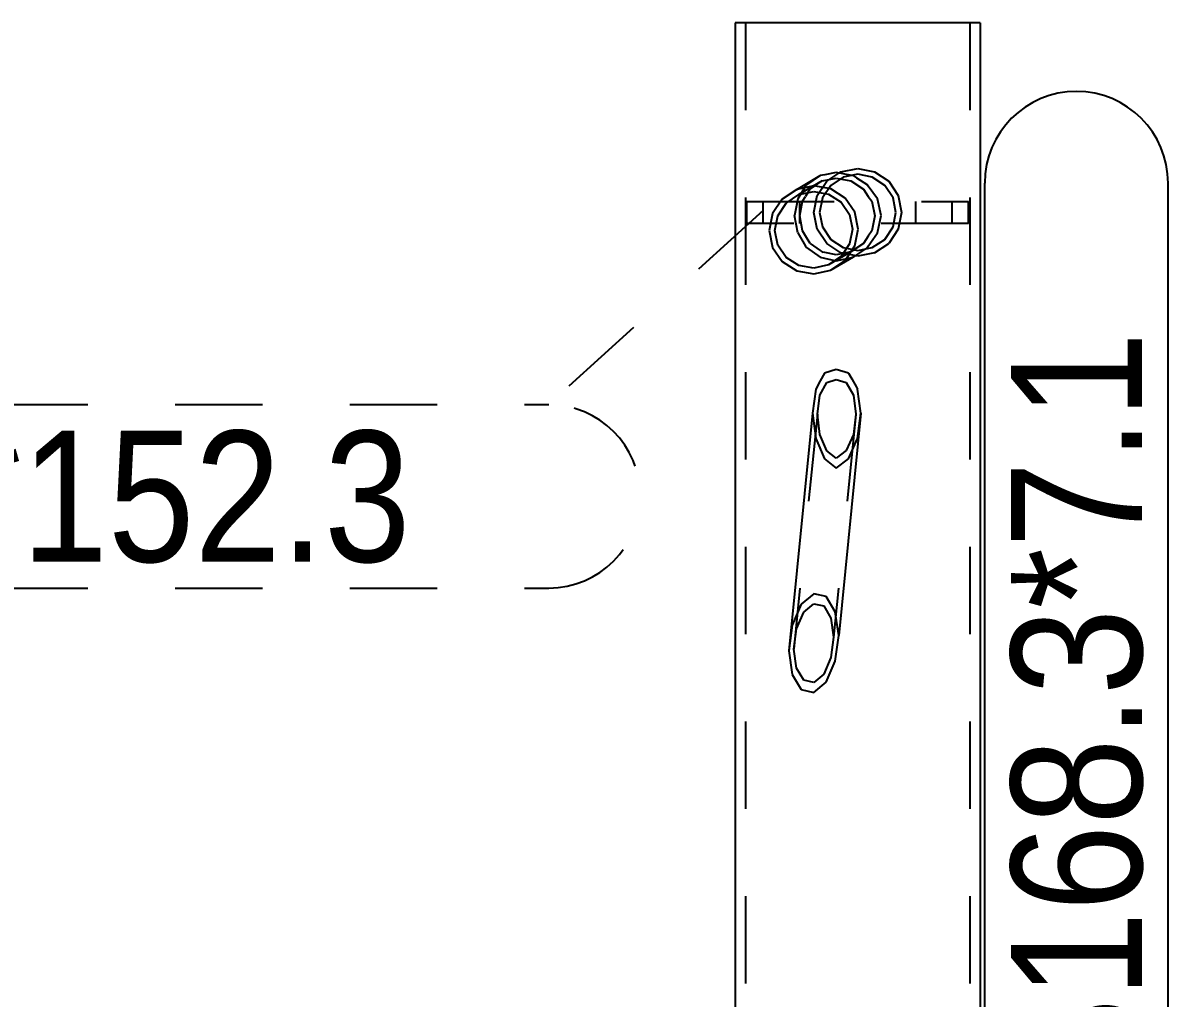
# Model space of a CAD drawing. Header units: millimetres. Extents: x 150000 to 150841, y 150000 to 150594.
# Drawn here: x 150222.44 to 150248.67, y 150480.4 to 150502.73 of the extents above; entities that cross this region are included whole.
import ezdxf

# ---------------------------------------------------------------- set-up
doc = ezdxf.new("R2010")
doc.units = ezdxf.units.MM
doc.linetypes.add('XKITLINE00', pattern=[0])
doc.linetypes.add('XKITLINE02', pattern=[4, 2, -2])
doc.styles.add('ARIAL', font='arial.ttf')

msp = doc.modelspace()

# ---------------------------------------------------------------- linework, layer by layer
at = {"color": 2, "linetype": 'XKITLINE00'}
for p, q in [((150238.758, 150502.728), (150238.758, 150464.534)), ((150244.366, 150502.728), (150238.758, 150502.728)), ((150244.366, 150502.728), (150244.366, 150464.58)), ((150240.165, 150498.916), (150240.7, 150499.231)), ((150240.7, 150499.231), (150240.705, 150499.232)), ((150241.07, 150499.303), (150240.809, 150499.252)), ((150241.424, 150499.237), (150241.07, 150499.303)), ((150241.533, 150499.182), (150241.786, 150499.016)), ((150240.165, 150498.916), (150239.833, 150498.692)), ((150239.927, 150498.601), (150240.215, 150498.796)), ((150240.555, 150499), (150240.165, 150498.916)), ((150240.215, 150498.796), (150240.555, 150498.869)), ((150240.422, 150498.841), (150240.367, 150498.755)), ((150240.946, 150498.93), (150240.555, 150499)), ((150240.555, 150498.869), (150240.895, 150498.808)), ((150240.895, 150498.808), (150241.183, 150498.623)), ((150241.277, 150498.717), (150240.946, 150498.93)), ((150241.805, 150498.988), (150241.786, 150499.016)), ((150242.015, 150498.697), (150241.805, 150498.988)), ((150239.833, 150498.692), (150239.612, 150498.36)), ((150239.734, 150498.312), (150239.927, 150498.601)), ((150240.236, 150498.308), (150240.297, 150498.642)), ((150240.297, 150498.642), (150240.367, 150498.755)), ((150241.183, 150498.623), (150241.376, 150498.341)), ((150241.498, 150498.394), (150241.277, 150498.717)), ((150242.096, 150498.314), (150242.015, 150498.697)), ((150239.612, 150498.36), (150239.534, 150497.972)), ((150239.667, 150497.974), (150239.734, 150498.312)), ((150240.297, 150497.969), (150240.236, 150498.308)), ((150241.376, 150498.341), (150241.443, 150498.006)), ((150241.576, 150498.008), (150241.498, 150498.394)), ((150242.015, 150497.924), (150242.096, 150498.314)), ((150241.443, 150498.006), (150241.376, 150497.668)), ((150241.498, 150497.62), (150241.576, 150498.008)), ((150239.534, 150497.972), (150239.612, 150497.587)), ((150239.734, 150497.639), (150239.667, 150497.974)), ((150240.367, 150497.849), (150240.297, 150497.969)), ((150240.475, 150497.679), (150240.367, 150497.849)), ((150241.805, 150497.617), (150242.015, 150497.924)), ((150239.612, 150497.587), (150239.833, 150497.263)), ((150239.927, 150497.357), (150239.734, 150497.639)), ((150240.475, 150497.679), (150240.705, 150497.515)), ((150241.376, 150497.668), (150241.183, 150497.38)), ((150241.277, 150497.289), (150241.498, 150497.62)), ((150241.786, 150497.588), (150241.533, 150497.415)), ((150241.786, 150497.588), (150241.805, 150497.617)), ((150239.833, 150497.263), (150240.165, 150497.05)), ((150240.215, 150497.172), (150239.927, 150497.357)), ((150241.07, 150497.413), (150240.809, 150497.471)), ((150241.183, 150497.38), (150240.895, 150497.184)), ((150241.457, 150497.364), (150240.946, 150497.064)), ((150240.946, 150497.064), (150241.277, 150497.289)), ((150241.228, 150497.447), (150241.07, 150497.413)), ((150240.165, 150497.05), (150240.555, 150496.98)), ((150240.555, 150497.111), (150240.215, 150497.172)), ((150240.895, 150497.184), (150240.555, 150497.111)), ((150240.555, 150496.98), (150240.946, 150497.064)), ((150241.07, 150494.791), (150240.8, 150494.705)), ((150241.353, 150494.705), (150241.07, 150494.791)), ((150241.353, 150494.705), (150241.424, 150494.58)), ((150240.602, 150494.339), (150240.53, 150493.791)), ((150240.705, 150494.529), (150240.602, 150494.339)), ((150241.533, 150494.387), (150241.56, 150494.339)), ((150241.636, 150493.791), (150241.56, 150494.339)), ((150240.53, 150493.791), (150239.985, 150488.351)), ((150241.636, 150493.791), (150241.126, 150488.698)), ((150240.555, 150489.654), (150240.27, 150489.416)), ((150240.84, 150489.589), (150240.555, 150489.654)), ((150240.27, 150489.416), (150240.061, 150488.939)), ((150240.327, 150489.237), (150240.555, 150489.427)), ((150240.555, 150489.427), (150240.783, 150489.376)), ((150240.783, 150489.376), (150240.95, 150489.096)), ((150241.049, 150489.24), (150240.84, 150489.589)), ((150240.16, 150488.856), (150240.327, 150489.237)), ((150240.95, 150489.096), (150241.011, 150488.664)), ((150241.126, 150488.698), (150241.049, 150489.24)), ((150240.061, 150488.939), (150239.985, 150488.351)), ((150240.099, 150488.386), (150240.16, 150488.856)), ((150241.011, 150488.664), (150240.95, 150488.194)), ((150241.049, 150488.111), (150241.126, 150488.698)), ((150239.985, 150488.351), (150240.061, 150487.81)), ((150240.16, 150487.953), (150240.099, 150488.386)), ((150240.95, 150488.194), (150240.783, 150487.813)), ((150240.84, 150487.634), (150241.049, 150488.111)), ((150240.061, 150487.81), (150240.27, 150487.46)), ((150240.327, 150487.674), (150240.16, 150487.953)), ((150240.783, 150487.813), (150240.555, 150487.622)), ((150240.555, 150487.622), (150240.327, 150487.674)), ((150240.555, 150487.396), (150240.84, 150487.634)), ((150240.27, 150487.46), (150240.555, 150487.396))]:
    msp.add_line(p, q, dxfattribs=at)
at = {"color": 7, "linetype": 'XKITLINE02'}
for p, q in [((150238.995, 150502.728), (150238.995, 150464.535)), ((150244.129, 150502.728), (150244.129, 150462.903)), ((150240.852, 150499.1), (150241.178, 150499.318)), ((150241.178, 150499.318), (150241.563, 150499.394)), ((150241.563, 150499.394), (150241.947, 150499.318)), ((150241.947, 150499.318), (150242.273, 150499.1)), ((150240.748, 150499.109), (150240.215, 150498.796)), ((150240.7, 150499.231), (150240.386, 150499.016)), ((150240.475, 150498.922), (150240.748, 150499.109)), ((150240.634, 150498.774), (150240.852, 150499.1)), ((150240.809, 150499.252), (150240.705, 150499.232)), ((150240.748, 150499.109), (150241.07, 150499.172)), ((150241.228, 150499.197), (150240.944, 150499.008)), ((150241.07, 150499.172), (150241.407, 150499.109)), ((150241.563, 150499.264), (150241.228, 150499.197)), ((150241.407, 150499.109), (150241.693, 150498.922)), ((150241.457, 150499.231), (150241.424, 150499.237)), ((150241.457, 150499.231), (150241.533, 150499.182)), ((150241.897, 150499.197), (150241.563, 150499.264)), ((150242.181, 150499.008), (150241.897, 150499.197)), ((150242.273, 150499.1), (150242.491, 150498.774)), ((150240.367, 150498.986), (150240.187, 150498.697)), ((150240.386, 150499.016), (150240.367, 150498.986)), ((150240.475, 150498.922), (150240.422, 150498.841)), ((150240.944, 150499.008), (150240.755, 150498.724)), ((150241.693, 150498.922), (150241.805, 150498.756)), ((150242.371, 150498.724), (150242.181, 150499.008)), ((150239.025, 150498.137), (150239.025, 150498.637)), ((150239.025, 150498.637), (150244.1, 150498.637)), ((150239.4, 150498.137), (150239.4, 150498.637)), ((150240.187, 150498.697), (150240.117, 150498.314)), ((150240.233, 150498.137), (150240.233, 150498.637)), ((150240.558, 150498.389), (150240.634, 150498.774)), ((150240.755, 150498.724), (150240.688, 150498.389)), ((150241.805, 150498.756), (150241.888, 150498.642)), ((150241.888, 150498.642), (150241.958, 150498.308)), ((150242.437, 150498.389), (150242.371, 150498.724)), ((150242.491, 150498.774), (150242.568, 150498.389)), ((150242.892, 150498.137), (150242.892, 150498.637)), ((150243.725, 150498.137), (150243.725, 150498.637)), ((150244.1, 150498.137), (150244.1, 150498.637)), ((150239.394, 150498.434), (150234.483, 150493.987)), ((150240.187, 150497.924), (150240.117, 150498.314)), ((150240.634, 150498.005), (150240.558, 150498.389)), ((150240.688, 150498.389), (150240.755, 150498.055)), ((150241.958, 150498.308), (150241.888, 150497.969)), ((150242.371, 150498.055), (150242.437, 150498.389)), ((150242.568, 150498.389), (150242.491, 150498.005)), ((150244.1, 150498.137), (150239.025, 150498.137)), ((150240.852, 150497.679), (150240.634, 150498.005)), ((150240.755, 150498.055), (150240.944, 150497.771)), ((150242.181, 150497.771), (150242.371, 150498.055)), ((150242.491, 150498.005), (150242.273, 150497.679)), ((150240.187, 150497.924), (150240.367, 150497.618)), ((150240.944, 150497.771), (150241.228, 150497.581)), ((150241.805, 150497.848), (150241.693, 150497.679)), ((150241.888, 150497.969), (150241.805, 150497.848)), ((150241.897, 150497.581), (150242.181, 150497.771)), ((150240.367, 150497.618), (150240.386, 150497.588)), ((150240.386, 150497.588), (150240.7, 150497.364)), ((150240.705, 150497.515), (150240.748, 150497.485)), ((150240.748, 150497.485), (150240.762, 150497.481)), ((150240.809, 150497.471), (150240.762, 150497.481)), ((150241.178, 150497.461), (150240.852, 150497.679)), ((150241.407, 150497.485), (150240.895, 150497.184)), ((150241.228, 150497.581), (150241.563, 150497.515)), ((150241.407, 150497.485), (150241.228, 150497.447)), ((150241.693, 150497.679), (150241.407, 150497.485)), ((150241.563, 150497.515), (150241.897, 150497.581)), ((150241.947, 150497.461), (150242.273, 150497.679)), ((150240.7, 150497.364), (150241.07, 150497.282)), ((150241.07, 150497.282), (150241.457, 150497.364)), ((150241.563, 150497.384), (150241.178, 150497.461)), ((150241.533, 150497.415), (150241.457, 150497.364)), ((150241.457, 150497.364), (150241.457, 150497.364)), ((150241.947, 150497.461), (150241.563, 150497.384)), ((150240.8, 150494.705), (150240.705, 150494.529)), ((150240.696, 150494.203), (150240.854, 150494.495)), ((150240.854, 150494.495), (150241.07, 150494.565)), ((150241.07, 150494.565), (150241.296, 150494.496)), ((150241.296, 150494.496), (150241.462, 150494.203)), ((150241.424, 150494.58), (150241.533, 150494.387)), ((150240.638, 150493.765), (150240.696, 150494.203)), ((150241.462, 150494.203), (150241.522, 150493.766)), ((150209.926, 150493.987), (150234.483, 150493.987)), ((150240.638, 150493.765), (150240.099, 150488.386)), ((150240.53, 150493.791), (150240.602, 150493.21)), ((150240.696, 150493.3), (150240.638, 150493.765)), ((150241.522, 150493.766), (150241.011, 150488.664)), ((150241.522, 150493.766), (150241.462, 150493.301)), ((150241.56, 150493.21), (150241.636, 150493.791)), ((150240.854, 150492.932), (150240.696, 150493.3)), ((150241.462, 150493.301), (150241.296, 150492.933)), ((150240.602, 150493.21), (150240.8, 150492.749)), ((150241.353, 150492.749), (150241.56, 150493.21)), ((150241.07, 150492.76), (150240.854, 150492.932)), ((150241.296, 150492.933), (150241.07, 150492.76)), ((150240.8, 150492.749), (150241.07, 150492.534)), ((150241.07, 150492.534), (150241.353, 150492.749)), ((150209.926, 150489.787), (150234.483, 150489.787))]:
    msp.add_line(p, q, dxfattribs=at)
at = {"color": 7, "linetype": 'XKITLINE00'}
for p, q in [((150244.472, 150472.281), (150244.472, 150499.059)), ((150248.672, 150472.281), (150248.672, 150499.059))]:
    msp.add_line(p, q, dxfattribs=at)
msp.add_arc((150246.572, 150499.059), 2.1, 0, 180, dxfattribs=at)
at = {"color": 7, "linetype": 'XKITLINE02'}
msp.add_arc((150234.483, 150491.887), 2.1, 270, 90, dxfattribs=at)

# ---------------------------------------------------------------- texts
at = {"color": 3, "style": 'ARIAL', "width": 0.85}
msp.add_text('CHS168.3*7.1', height=3, rotation=90.0002, dxfattribs=at).set_placement((150248.072, 150472.881))
msp.add_text('PLT15*152.3', height=3, dxfattribs=at).set_placement((150210.526, 150490.387))

doc.saveas('drawing.dxf')
